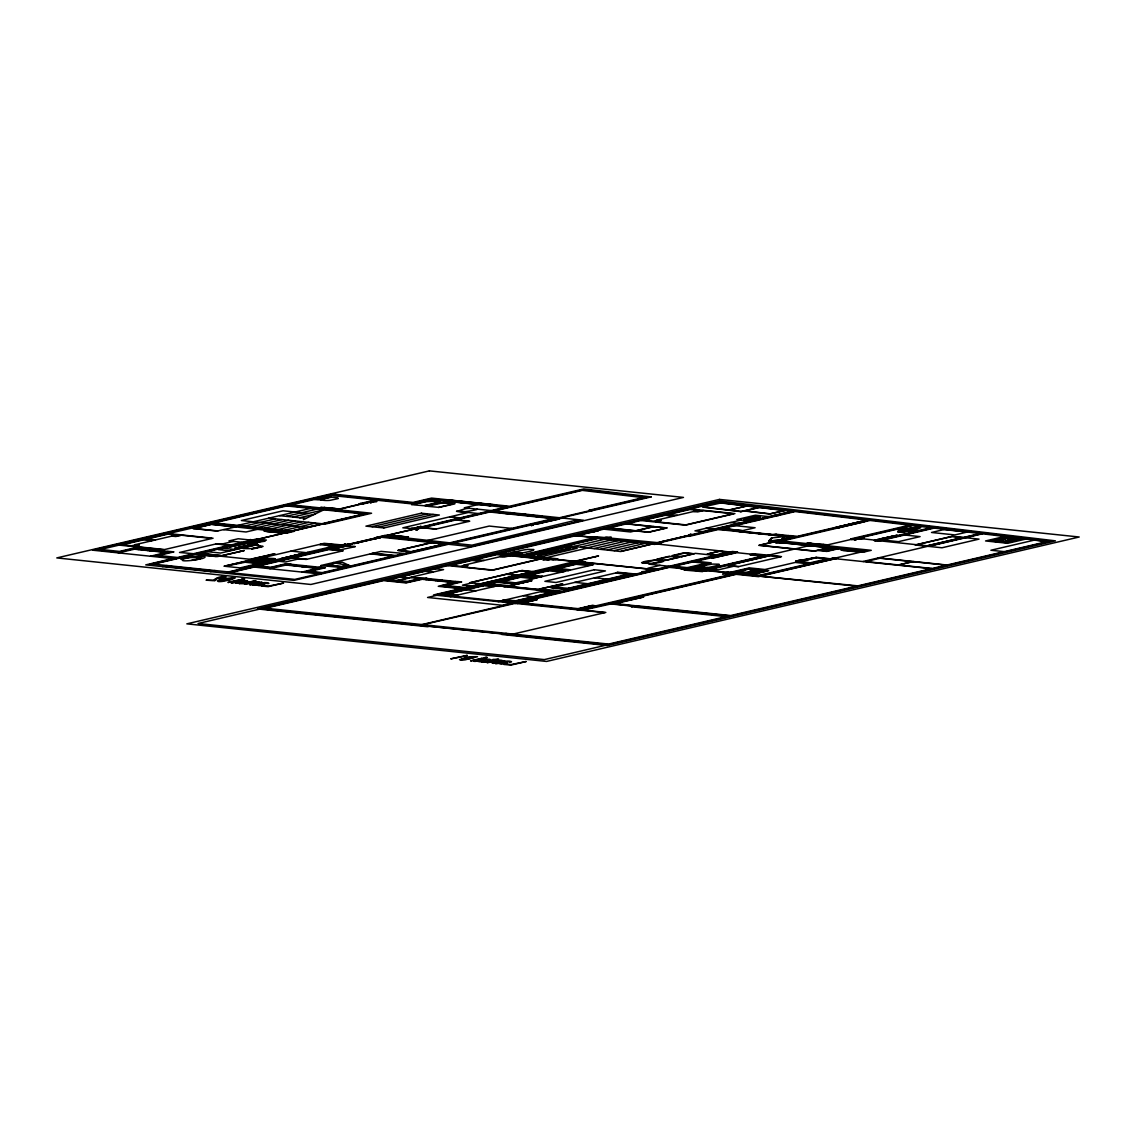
<?xml version="1.0" encoding="UTF-8"?>
<svg xmlns="http://www.w3.org/2000/svg" width="1136" height="1136" viewBox="0 0 1136 1136"><rect width="100%" height="100%" fill="white"/><g stroke="black" fill="none" stroke-linecap="round" stroke-linejoin="round"><path stroke-width="1.5" d="M235.649 582.569L236.061 582.314A6.049 0.951 -6.9 0 1 237.779 581.845M478.27 661.024L478.682 660.754A6.049 0.951 -6.9 0 1 480.4 660.3L481.053 660.13A19.184 3.039 -6.9 0 0 482.615 660.527L483.34 660.726M1001.356 539.316L1002.463 538.904M427.519 505.534L426.156 506.045M267.159 583.464C271.745 584.003 266.662 581.703 262.203 582.995A10.21 1.619 -6.9 0 0 260.868 583.279L255.785 584.458A23.671 3.749 -6.9 0 1 254.677 584.713L254.535 584.742A5.14 0.809 -6.9 0 1 252.632 585.054L254.052 585.21A5.069 0.795 -6.9 0 0 255.699 584.912L259.193 585.665L264.56 584.571M509.794 661.919C514.395 662.345 509.283 660.201 504.824 661.45A10.21 1.619 -6.9 0 0 503.504 661.734L500.365 662.458M163.896 549.483L133.807 546.345L135.354 544.627L171.82 536.107L181.391 535.226L211.481 538.365M241.996 568.142L264.716 562.732L247.847 560.957L224.019 566.253L248.486 560.46L267.429 562.448L242.664 568.185L225.042 566.282M257.545 558.983L324.172 543.335L342.334 544.982M320.835 565.529L381.1 551.372L403.365 553.445M342.319 545.081L275.707 560.715L257.616 559.097M403.379 553.544L402.613 553.843M462.522 566.85L464.084 565.132L500.536 556.612L510.121 555.731L540.196 558.869L492.612 569.988L462.522 566.85L468.089 565.543L464.084 565.132M494.018 581.944L511.967 583.762L537.896 577.67L520.274 575.81M549.639 568.951L567.588 570.755L593.517 564.677L575.895 562.817M655.657 521.722L657.204 520.004L693.67 511.484L703.241 510.604L733.331 513.756L685.746 524.875L655.657 521.722L661.223 520.43L657.204 520.004M771.656 537.797L768.603 541.162L781.767 539.955L784.82 536.575L771.529 537.924M769.484 540.963L772.281 537.853M783.939 536.788L781.142 539.884L768.731 541.034M1002.193 538.918L1000.844 539.075M338.088 498.605L329.88 500.365A11.147 1.761 -6.9 0 1 324.115 500.365A25.361 4.004 -6.9 0 1 319.685 499.542M684.142 570.059L702.602 571.649M428.201 506.372L438.51 507.352L452.341 504.029A13.802 2.187 -6.9 0 0 442.06 502.95L428.812 506.045M355.142 546.657L340.686 549.753A24.751 3.919 -6.9 0 1 336.185 548.432A69.836 11.048 -6.9 0 1 345.273 546.302A24.751 3.919 -6.9 0 1 354.801 546.459L355.156 546.544M910.802 528.964L914.338 528.538L910.845 529.078M1001.682 539.87L1003.344 539.401M1007.888 540.31L1006.638 540.807L1007.987 541.091M1007.859 540.665L1009.45 540.225M242.919 582.328L239.128 583.648L243.203 583.648A13.249 2.102 -6.9 0 0 245.291 583.18L255.998 580.695L243.857 583.066A5.907 0.937 -6.9 0 1 242.834 583.293L241.045 583.279M485.555 660.769L480.201 661.848L476.708 661.109A5.069 0.795 -6.9 0 1 475.061 661.408L473.627 661.251A5.14 0.809 -6.9 0 0 475.544 660.925L475.672 660.896A23.671 3.749 -6.9 0 0 476.793 660.655L477.546 660.485M507.153 663.041L501.629 664.12L498.335 663.367A5.069 0.795 -6.9 0 1 496.688 663.665L495.253 663.509A5.14 0.809 -6.9 0 0 497.17 663.197L497.298 663.168A23.671 3.749 -6.9 0 0 498.406 662.913L499.741 662.615M328.105 564.99L335.759 563.115M1000.305 539.983L1001.696 540.054M253.413 545.408L254.464 544.684M251.723 548.716L251.752 548.702A29.621 4.686 -6.9 0 0 261.99 546.302L263.083 546.402A29.621 4.686 -6.9 0 1 252.817 548.816L251.766 548.83M345.699 546.16L345.713 546.146A29.621 4.686 -6.9 0 0 335.447 548.56L334.382 548.447A29.621 4.686 -6.9 0 1 344.62 546.047L345.699 546.047M456.587 511.285L458.021 510.987A29.621 4.686 -6.9 0 0 465.405 511.768M465.348 511.839L464.013 512.109A29.621 4.686 -6.9 0 1 456.544 511.342M736.355 571.678L748.809 568.838L767.169 570.741M737.946 571.536L748.624 569.122L766.232 570.939L755.412 573.467L737.96 571.635M757.343 570.158L746.437 572.53M758.237 570.244L747.318 572.629M1003.102 539.799L1004.366 539.273L1003.017 539.018M1010.486 540.864L1012.73 540.14L1011.182 539.884M248.344 540.48L250.63 540.196M250.616 540.338L248.386 540.608M343.328 544.655L345.614 544.385M345.6 544.513L343.342 544.783M348.085 545.152L350.357 544.882L348.156 545.294M418.73 527.047L421.016 526.763L418.815 527.175M417.934 527.615L415.691 527.899M415.748 529.348L489.744 512.009L553.246 518.655L449.728 542.838L384.422 535.482L375.178 537.754L378.16 537.967M533.537 524.818L531.307 524.946L533.551 524.69M543.107 560.162L549.299 559.523M549.284 559.665L547.041 559.92M604.906 537.498L611.111 536.973M607.164 537.356L604.991 537.64M688.757 534.886L691.029 534.616M691.015 534.744L688.771 535.013M647.875 571.195L645.631 571.465L647.889 571.067M788.498 538.208L786.211 538.492L788.512 538.336M779.836 542.852L782.108 542.582L775.916 543.221M728.758 573.708L726.571 573.992M832.645 548.376L834.917 548.106M834.903 548.234L828.726 548.745M855.38 539.259L857.666 538.989L854.499 540.14L855.806 540.083M229.415 547.027L245.419 543.59L229.131 546.998L230.466 547.14M538.393 555.305L537.385 555.859L570.4 548.447L537.825 555.248L540.495 555.518M240.69 582.498L235.734 582.768M262.302 584.756L257.276 584.969M483.311 660.939L478.355 661.223M504.938 663.211L499.925 663.438M1008.115 540.835L1009.251 540.835M428.173 506.23L426.142 506.187M678.519 557.464L667.031 560.062M682.267 556.498L693.94 553.857M707.401 553.97L719.287 551.216L729.355 552.21M323.504 498.164L322.553 498.363M699.875 568.185L700.145 568.213M1001.228 539.33L999.581 539.927M1004.068 539.501L1005.658 539.217M1012.432 540.381L1014.022 540.097M303.34 519.692L323.817 509.823L292.918 517.036M376.712 501.686L370.506 502.382L372.736 501.97M331.542 547.651L309.915 552.763L306.876 552.494L336.313 545.55A9.912 1.562 -6.9 0 1 337.264 545.379L343.384 544.627M411.686 528.169L417.92 527.487M641.655 571.749L645.66 571.309M782.264 538.904L786.268 538.464M727.281 574.007L725.606 574.731L726.926 574.674M833.426 548.518L831.765 549.256L833.071 549.199M334.907 544.968L334.453 544.783A5.112 0.809 -6.9 0 0 333.828 544.698L331.343 544.499A41.691 6.589 -6.9 0 1 330.775 544.414L329.483 544.243A8.903 1.406 -6.9 0 0 328.787 544.187L327.168 544.116A13.135 2.073 -6.9 0 1 325.961 544.03L323.007 543.888A5.936 0.937 -6.9 0 1 322.61 543.974L321.928 544.215L324.555 544.385M693.897 553.743L684.341 552.735L671.987 555.632L681.927 556.512M699.591 568.099L700.77 567.901M514.338 553.388L515.63 553.246L514.58 553.331M515.304 553.388L514.509 553.559M1009.847 540.182L1010.813 540.168M320.48 499.655L330.874 497.27M750.371 570.386L751.663 570.229L750.385 570.499M319.812 544.655L323.959 544.996A13.533 2.144 -6.9 0 1 326.288 545.266A20.391 3.223 -6.9 0 1 326.728 545.379L328.318 545.734A6.717 1.065 -6.9 0 0 330.178 545.834L331.229 545.777M214.548 580.666L206.085 580.198L213.369 580.34A9.287 1.477 -6.9 0 0 213.923 579.885C222.173 573.467 234.712 577.968 216.99 578.409A37.36 5.907 -6.9 0 0 216.337 579.332M796.024 560.999L799.432 560.389M1002.293 539.288L1001.867 539.273M706.919 568.114L701.679 569.15M521.495 553.473L516.397 554.482L507.948 553.601M305.47 552.82L281.657 558.472L294.039 555.66M305.669 552.763L308.566 553.076L288.871 557.62M796.35 560.943L799.105 560.446M331.343 545.805A4.615 0.724 -6.9 0 0 332.905 545.408L333.856 545.266A8.279 1.306 -6.9 0 0 334.609 545.11L334.879 545.081M615.84 572.942L628.265 574.688M230.551 579.332L232.837 578.423L224.601 579.246A36.551 5.779 -6.9 0 0 222.784 579.672L219.035 580.908L227.214 580.141A36.182 5.723 -6.9 0 0 228.592 579.814C250.332 575.299 210.245 579.53 218.666 581.575A5.254 0.824 -6.9 0 0 222.542 581.376L231.645 579.559M424.594 505.605L441.748 502.581A15.095 2.386 -6.9 0 1 454.67 503.93L438.51 507.48M1008.541 541.205L1010.941 540.509M243.019 547.95L242.635 548.404A24.751 3.919 -6.9 0 0 252.178 548.56A69.85 11.048 -6.9 0 0 261.252 546.43A24.751 3.919 -6.9 0 0 256.75 545.11L254.194 545.337M693.372 568.099L697.618 567.063M508.076 553.402L512.35 552.38M293.94 555.561L305.769 552.806L275.182 559.977L279.087 559.878A8.094 1.278 -6.9 0 0 280.237 559.636L281.146 559.409A37.119 5.865 -6.9 0 1 282.58 559.054L289.126 557.506M909.822 528.538C886.506 533.096 910.348 531.676 915.162 529.092A4.558 0.724 -6.9 0 0 916.042 527.984A4.558 0.724 -6.9 0 0 909.922 528.524L901.189 530.711M320.167 544.556L321.985 544.116M336 546.601L327.736 548.574M182.782 559.437C178.38 562.774 202.932 559.253 200.348 558.33A8.051 1.278 -6.9 0 0 200.305 556.839A8.051 1.278 -6.9 0 0 191.501 557.407L180.88 559.239L189.598 557.208A11.161 1.761 -6.9 0 1 202.932 556.228A11.161 1.761 -6.9 0 1 202.251 558.529L191.629 560.36M457.78 595.051L448.152 593.645M456.7 595.505L441.492 594.213L483.198 584.472L497.27 585.935M497.156 586.062L496.176 586.233M542.625 590.976L543.69 590.791M261.876 583.506L261.536 583.592A24.41 3.862 -6.9 0 0 263.382 583.989L263.779 584.074A11.317 1.789 -6.9 0 1 264.305 584.202L264.489 584.287M504.512 661.961L504.157 662.047A24.41 3.862 -6.9 0 0 506.003 662.444L506.4 662.529A11.317 1.789 -6.9 0 1 506.926 662.657L507.11 662.742M310.952 552.423L292.264 556.782M338.315 546.061L341.24 545.252L339.394 545.124M332.82 494.046L92.57 550.179L176.137 558.912M211.58 524.221L193.049 528.552L217.558 531.108M193.489 528.595L211.41 524.406L235.038 526.877M135.014 545.01L131.62 545.805L122.262 544.826L143.264 539.912L151.741 540.793M173.95 535.908L177.344 535.113L167.986 534.133L146.97 539.046L155.447 539.927M133.807 546.345L139.373 545.039L135.354 544.627M181.391 535.226L175.839 536.519L171.82 536.107M118.187 552.849L138.833 548.219L134.943 547.808L119.479 551.414L100.55 549.441L209.464 523.994L288.146 532.741L294.323 531.293L214.108 522.915L286.726 505.946L363.605 513.983L321.886 523.724M237.836 525.386L310.455 508.431M135.78 549.313L139.714 548.461M138.01 549.54L138.933 549.327M217.118 531.066L236.103 526.777M244.524 526.096L275.423 518.868M286.244 516.34L317.143 509.127M323.32 507.678L324.555 507.394M147.595 550.548L148.518 550.321M251.212 526.792L282.111 519.564M149.81 550.775L153.303 549.881M150.705 550.875L154.638 550.023M152.934 551.102L153.857 550.889M334.012 508.8L335.248 508.516M257.886 527.487L288.8 520.274M299.606 517.746L315.055 514.125M335.148 509.439L337.932 508.786L320.65 507.394L339.678 509.283L337.818 509.723M363.151 503.802L358.933 503.887L374.979 500.025L331.527 495.481L291.356 504.867L371.571 513.245L325.223 524.079L268.735 518.172M258.383 529.106L246.015 531.989L223.735 529.66M162.519 552.11L163.442 551.883M264.574 528.183L295.474 520.97M164.748 552.337L168.227 551.443M150.506 556.228L170.031 551.485L173.936 551.883L158.486 555.49L177.429 557.478L256.381 539.032L266.406 540.083L250.957 543.69M271.263 528.879L302.162 521.665M266.761 531.449L267.997 531.151M277.951 529.589L308.85 522.361M221.037 544.272L233.405 541.389M284.639 530.285L315.538 523.057M279.683 532.798L280.919 532.5M172.786 558.557L145.749 564.876L293.94 580.368L448.436 544.272L470.716 546.601L583.506 520.245L494.373 510.93L582.314 490.383L643.246 497.625L588.789 510.348L592.126 510.703M256.708 539.06L259.15 538.791M285.136 532.429L282.353 533.068L264.077 531.165L287.806 532.699M291.313 530.981L322.212 523.767M151.557 563.91L173.95 558.685M152.664 564.024L175.072 558.798M153.729 564.138L195.449 554.396L215.826 556.526L220.469 555.447L200.078 553.317L261.237 538.918L259.448 538.72M248.5 542.724L259.803 540.097M413.731 504.853L424.182 505.733L437.829 502.51A19.582 3.096 -6.9 0 0 427.548 501.445L411.644 504.668L427.25 501.061A15.095 2.386 -6.9 0 1 440.157 502.41L427.519 505.435M202.123 555.092L206.766 554.013M203.926 555.121L207.632 554.254M251.88 544.385L238.276 547.566L241.528 548.006M241.272 547.169L239.057 547.623L241.712 547.921L255.657 544.783M240.988 547.225L243.388 546.629M246.1 545.99L243.899 546.515L253.186 544.556M246.54 545.891L248.741 545.379M249.182 545.28L251.951 544.527L251.184 544.712M239.497 547.68L241.925 547.183M240.136 547.737L254.038 544.641M239.114 548.305L240.236 548.049M240.974 547.822L243.615 547.367M254.876 544.726L244.41 547.296M162.462 566.623L167.091 565.543M257.773 544.499L220.554 553.047L207.192 551.656M445.553 501.132L450.183 500.039M447.357 501.161L450.836 500.266M452.142 500.72L453.065 500.493M461.06 501.643L461.983 501.43M460.279 502.51L464.212 501.658M461.614 502.652L465.107 501.757M466.399 502.211L467.322 501.984M421.541 513.145L365.92 526.153L383.84 527.913M372.026 526.678L427.25 513.855M475.317 503.134L476.24 502.921M474.536 504.001L478.469 503.149M475.87 504.143L479.364 503.248M378.047 527.303L433.27 514.48M480.67 503.702L481.593 503.475M478.199 504.54L464.297 507.792L491.036 510.575M383.755 528.013L439.376 515.02L421.456 513.245M489.573 504.625L490.511 504.412M246.924 561.866L225.794 566.111M488.807 505.492L492.726 504.64M489.673 505.733L494.316 504.654M210.373 571.635L215.002 570.542M262.53 561.255L266.236 560.389M263.41 561.496L268.039 560.417M259.704 563.2L241.272 567.645L242.664 567.872M293.67 556.47L285.406 558.415L286.641 558.131M228.379 571.948L270.098 562.192L249.707 560.062L254.336 558.983L274.727 561.113L348.269 543.931L351.62 544.286L258.752 565.969L271.007 567.262L286.457 563.641L290.362 564.052L269.715 568.682M348.61 543.974L352.827 543.888L351.28 544.243M384.763 535.525L408.491 537.058L390.216 535.155L387.433 535.794M229.543 572.061L251.951 566.836M230.665 572.175L253.058 566.949M379.708 537.612L354.063 543.59L381.582 537.285L445.099 543.917L322.269 572.615L310.014 571.337L325.464 567.716L321.559 567.318L302.034 572.061M415.861 529.163L411.331 529.319L504.938 507.338L430.288 499.528L411.743 503.859L378.316 500.365L363.492 503.83L360.155 503.489M227.086 573.382L254.123 567.063M391.65 535.723L392.886 535.425M299.435 558.727L285.534 561.979L278.845 561.283M404.572 537.072L405.808 536.774M505.889 513.699L510.533 512.62M287.309 565.146L291.242 564.308M507.693 513.728L511.186 512.847M289.538 565.373L290.461 565.16M512.478 513.287L513.415 513.074M299.109 566.381L300.046 566.168M522.063 514.296L522.986 514.083M301.338 566.608L304.831 565.728M521.296 515.148L525.215 514.31M302.233 566.708L317.2 567.957M526.11 514.409L525.187 514.622L539.217 516.085M237.736 581.845L238.432 581.675A19.184 3.039 -6.9 0 0 239.994 582.072L240.718 582.271M303.383 566.509L306.166 565.856M522.631 515.29L525.414 514.636M304.462 566.935L305.385 566.722M527.416 514.849L528.339 514.636M427.448 540.509L489.247 526.067L511.527 528.396M314.047 567.943L314.97 567.716M335.219 563.016L326.515 565.231L341.396 566.807L348.17 565.43M537.001 515.858L537.924 515.63M316.277 568.17L319.756 567.29M536.22 516.71L540.154 515.872M537.087 516.965L541.73 515.872M431.723 542.525L397.728 550.463L411.104 551.855M398.793 550.364L431.552 542.71M347.63 565.33L341.567 566.509L328.091 565.075M318.747 573.808L294.792 579.403L230.168 572.658M651.098 496.915L453.079 543.178L472.008 545.166L577.699 519.791M562.093 518.158L535.922 524.207L559.054 519.095L557.052 518.896M574.859 520.913L579.502 519.819M389.421 579.63L435.77 568.795M397.217 580.439L443.565 569.619L434.648 568.682M398.324 580.567L412.24 577.315L421.144 578.238M463.729 565.501L460.336 566.296L450.978 565.316L471.994 560.417L480.457 561.298M502.666 556.413L506.074 555.618L496.716 554.638L475.7 559.551L484.163 560.431M656.864 520.387L653.47 521.183L644.112 520.203L665.114 515.29L673.591 516.184M695.8 511.285L699.194 510.504L689.836 509.524L668.82 514.423L677.297 515.318M510.121 555.731L504.554 557.023L500.536 556.612M703.241 510.604L697.689 511.91L693.67 511.484M423.529 579.388L427.463 578.536M425.759 579.616L426.696 579.403M653.754 526.536L630.579 531.96L603.841 529.163M636.274 530.768L653.583 526.735M530.043 555.93L567.134 547.268L577.159 548.319L540.083 556.981M573.992 546.416L604.892 539.202M435.344 580.61L436.267 580.397M580.681 547.112L611.58 539.898M438.283 580.61L441.052 579.956M437.573 580.851L438.496 580.638M438.468 580.936L442.401 580.098M666.676 527.885L648.755 532.074L609.535 527.984M440.697 581.178L441.62 580.965M587.369 547.808L618.268 540.594M541.787 558.727L492.357 570.272L447.783 565.614M546.473 557.648L587.028 548.163M450.282 582.172L451.205 581.959M594.043 548.518L624.956 541.29M452.497 582.413L455.99 581.518M555.305 559.565L552.948 559.736M555.532 559.579L558.003 559.011L556.654 558.869M600.731 549.213L631.63 541.986M607.419 549.909L638.318 542.696M469.935 582.825L507.011 574.163M522.347 570.542L507.366 574.035L517.846 575.128L532.827 571.635M471.71 583.009L462.451 585.168L471.355 586.105M741.325 520.018L694.976 530.853L703.894 531.776M614.107 550.605L645.007 543.391M747.318 519.72L760.296 516.681L756.832 516.383L743.895 519.365L747.403 519.649M752.089 519.266L759.686 517.59M573.353 561.454L577.159 561.014M702.772 531.662L749.121 520.842M516.908 575.356L480.755 583.79L469.495 582.768L522.02 570.499L533.167 571.664M620.796 551.301L653.839 543.647L731.712 552.195L656.651 569.789L521.921 555.788L598.615 537.882L653.839 543.647L620.781 551.528L565.586 545.592M435.528 594.923L483.212 583.918L561.269 592.012M436.849 595.292L427.576 597.465L502.226 605.261L511.498 603.102M582.086 561.369L487.841 583.379L494.515 584.089L489.886 585.168M445.667 594.227L484.873 585.068M498.803 581.959L522.191 576.492M526.607 575.455L550.009 569.988M554.425 568.966L577.812 563.499M449.189 593.759L483.425 585.75M502.836 581.419L520.544 577.273M530.64 574.915L548.347 570.783M558.458 568.426L576.165 564.28M729.369 529.22L724.725 530.299L718.051 529.603L689.311 536.32L685.959 535.965L792.019 511.186L718.25 502.424L501.856 552.976L522.248 555.121L597.38 536.845L660.882 542.951L654.705 544.4L598.218 538.492L525.599 555.461L557.123 558.756L552.494 559.835L497.227 554.07L388.299 579.516L407.242 581.49L422.691 577.883L426.596 578.295L421.953 579.374L405.95 582.924L383.67 580.595L265.469 608.214L608.64 644.069L726.06 616.635L631.801 606.794L636.43 605.701L730.689 615.556L1047.534 541.531L934.218 528.084L878.341 541.134L874.99 540.779L931.009 527.7L912.833 525.542L860.69 537.711L863.587 538.024L858.958 539.103L851.787 538.663L909.624 525.159L870.062 520.458L782.136 541.006L871.269 550.321L865.092 551.755L774.156 541.73M491.689 585.196L495.395 584.33M726.529 530.327L730.235 529.461M450.225 596.698L454.854 595.605M456.473 595.349L495.665 586.19M512.563 583.393L514.75 582.754L501.643 581.291M535.965 577.926L532.159 578.494L519.351 577.159M540.381 576.903L542.568 576.25L529.447 574.802M563.768 571.436L559.963 571.99L547.169 570.655M568.185 570.4L570.371 569.761L557.265 568.298M591.586 564.933L587.781 565.501L574.972 564.166M564.28 571.479L547.864 569.775L524.477 575.242L540.764 576.932L565.7 571.181L548.092 569.306M504.057 586.488L507.764 585.622M738.897 531.62L742.603 530.753M740.019 531.747L772.892 534.758M512.79 584.898L528.197 581.49L527.416 581.405M741.467 531.478L743.938 530.895L728.9 529.333M742.688 532.017L743.924 531.733M753.381 533.139L754.616 532.855L743.64 531.804M755.61 533.366L756.846 533.082M756.051 533.423L757.286 533.125M758.28 533.65L759.515 533.366M642.678 562.86L655.046 559.963M657.673 559.352L670.027 556.47M673.108 555.745L685.462 552.863M768.987 534.772L770.222 534.474M771.656 535.042L775.135 534.161L790.187 535.738M537.924 590.024L541.631 589.158M772.764 535.17L776.484 534.303M652.036 563.57C680.45 560.133 647.832 558.685 641.57 562.732L651.837 563.697M568.667 589.74L551.059 587.866L617.345 572.587M503.66 600.291L542.88 591.132M498.122 601.697L502.765 600.617M708.069 553.899L718.889 551.372M660.172 565.345L647.818 568.241L656.736 569.164M550.293 591.316L553.999 590.45M785.132 536.462L788.838 535.596M551.159 591.572L555.802 590.493L562.49 591.189L732.436 551.485L736.895 551.954L673.975 566.268L705.172 569.534L762.341 556.171L750.527 554.936L755.17 553.857L781.469 556.612L738.201 566.708L727.054 565.543M568.398 588.263L627.072 574.56M515.9 600.731L550.151 592.722M514.452 601.413L553.672 592.254M566.75 589.059L631.105 574.021M653.385 568.824L648.755 569.903L652.092 570.258M715.879 554.979L728.233 552.082M836.295 527.331L861.017 521.552M513.799 603.117L419.553 625.141L261.649 608.64L383.769 580.113L406.447 582.484L421.811 578.906L455.848 582.456L440.498 586.048L463.332 588.434M838.964 527.615L863.687 521.836M515.403 603.5L669.345 567.347L705.215 571.096L708.935 570.229L707.586 570.102M517.192 603.543L534.587 599.396L537.257 599.68L523.355 602.932M521.58 602.747L535.482 599.496M525.4 601.881L532.457 600.433M522.461 602.833L536.377 599.581M432.191 625.638L427.562 626.717L257.489 608.939L719.77 500.976L1055.387 540.835L607.348 645.504L501.743 634.47L506.386 633.391M687.351 567.659L705.896 563.328L692.52 561.937M689.58 567.901L711.207 562.845L695.615 561.212M685.079 569.576L686.314 569.278M687.749 569.846L688.984 569.562M809.641 543.349L810.877 543.065M699.023 571.025L700.259 570.741M700.23 571.152L701.466 570.868M703.88 570.968L770.322 555.447M822.563 544.698L823.799 544.414M733.742 566.239L718.293 569.86L711.605 569.15M823.685 545.351L826.468 544.698L806.958 543.079L828.215 545.195L826.369 545.621M852.114 538.705L850.58 539.06L854.797 538.989M830.302 547.609L814.413 551.173L758.706 545.351L792.701 537.399L786.013 536.703L790.642 535.624L797.33 536.32L866.853 520.075L795.228 511.569L722.681 528.524L742.731 530.611L755.099 527.729L731.698 525.286M910.461 529.291L914.906 528.254M724.385 573.098L729.014 572.019L759.771 575.228L833.313 558.06L836.664 558.401L758.479 576.662L736.199 574.333L612.588 603.216L635.975 605.815M730.803 572.203L749.348 567.872L764.94 569.505L795.228 562.434L808.591 563.825M578.181 608.655L592.083 605.403L594.753 605.687L576.918 609.776M579.062 608.754L592.978 605.502M582.882 607.888L589.953 606.439M579.956 608.839L593.858 605.587M839.22 548.532L826.866 551.429L817.948 550.491M893.308 536.064L880.982 538.748L881.763 538.819M577.798 610.032L732.848 573.992L723.05 572.97L728.091 572.232M581.689 610.43L613.71 603.33M615.243 603.656L643.672 597.011L609.535 604.309M843.693 550.463L844.928 550.179M799.716 561.638L817.011 557.606M856.629 551.812L857.865 551.528M810.38 562.76L827.69 558.713M810.479 563.499L835.187 557.733L837.871 558.003M862.082 551.443L859.299 552.096L841.023 550.193L864.752 551.727M836.082 557.819L838.183 557.932L759.189 576.08L859.313 586.006L932.372 568.895M634.854 605.701L630.92 606.539L632.269 606.681M926.252 546.132L980.183 533.537M928.595 546.388L982.427 533.806M863.09 561.496L983.762 533.139L1050.729 541.205L932.841 568.809L833.824 558.543M464.198 656.182A14.612 2.315 -6.9 0 0 464.155 656.281L450.751 658.866L467.123 655.33M466.47 656.58L464.638 657.006A14.612 2.315 -6.9 0 1 464.127 656.452M478.753 660.201L481.863 659.476A10.21 1.619 -6.9 0 1 483.198 659.192L490.255 659.519L483.027 659.675M990.99 540.736L991.913 540.509M898.122 565.146L913.571 561.525M240.406 581.22L247.634 581.036L240.576 580.737A10.21 1.619 -6.9 0 0 239.256 581.021L234.172 582.2A23.671 3.749 -6.9 0 1 233.05 582.456L232.923 582.47A5.14 0.809 -6.9 0 1 231.006 582.796L232.426 582.953A5.069 0.795 -6.9 0 0 234.073 582.654L240.662 583.038M262.033 583.478L267.173 583.35M515.503 603.287L420.448 625.254L510.959 634.57L605.829 612.432L581.689 609.975L735.929 573.694L670.311 566.779L515.787 602.79L582.385 609.705M504.654 661.933L509.794 661.805M326.444 496.673L327.395 496.56M721.459 502.808L702.531 507.096L740.999 511.669L759.927 507.38M728.176 510.149L747.105 505.861M729.241 510.05L746.906 506.045M740.573 511.612L758.862 507.465L721.246 503.007M785.572 510.419L769.81 513.997L744.165 510.959M343.782 567.588L320.877 565.643M494.274 586.517L482.388 585.651M667.357 560.105L666.023 560.218M748.794 572.487L756.335 573.254M755.951 573.524L736.44 571.806M1008.072 540.267L1005.871 540.977L1008.172 541.091M259.874 558.656L260.556 558.472A5.936 0.937 -6.9 0 0 260.982 558.372L263.524 557.79M504.98 599.978L516.937 600.83M322.184 498.164L323.519 498.065M999.907 539.344L998.288 539.927L999.808 540.225M1002.733 539.884L1005.133 539.174L1002.832 539.018M1003.329 539.898L1002.534 539.927M323.277 498.037L322.752 498.065M554.496 587.269L569.59 588.391M273.449 559.31L273.038 559.466A8.279 1.306 -6.9 0 1 272.313 559.665L270.325 559.764A5.112 0.809 -6.9 0 1 269.53 559.707L267.457 559.423A41.691 6.589 -6.9 0 0 266.761 559.381L265.213 559.253A8.903 1.406 -6.9 0 1 264.617 559.182L263.595 558.969A13.135 2.073 -6.9 0 0 262.601 558.827L260.087 558.671M1007.916 540.154L1010.018 539.841M810.053 559.224L797.373 560.914M811.289 558.94L797.983 560.971M1008.157 540.111L1009.279 540.282M797.713 561.028L815.889 557.606L829.607 558.926M1000.518 539.245L997.507 540.054L1000.007 540.211M263.95 557.705L267.571 558.174A13.533 2.144 -6.9 0 0 270.056 558.401A20.391 3.223 -6.9 0 0 270.893 558.429L273.606 558.514A6.717 1.065 -6.9 0 1 274.94 558.742L274.955 558.77M1002.335 540.083L1001.554 539.884M1002.066 540.125L1000.717 540.296M1010.06 540.935L1013.482 540.054L1010.997 539.898M1010.415 541.006L1009.606 541.105M261.578 558.23L264.148 558.486M370.663 503.092L371.756 502.353M250.431 539.472L249.366 540.225M420.817 526.039L419.752 526.792M417.736 526.763L416.671 527.516M415.961 530.185L417.395 530.001L415.762 529.461M345.415 543.661L344.364 544.4M348.283 546.004L349.377 545.252M531.478 525.812L532.571 525.059M690.844 533.892L689.779 534.63M788.299 537.484L787.234 538.237M647.705 570.343L646.64 571.081M416.969 529.447L418.034 529.064L402.826 527.8L449.174 516.965L459.2 518.016M1001.114 539.032L1001.924 538.947M681.501 556.626L682.253 556.583M1001.27 540.111L1000.447 540.31M1009.62 540.992L1008.796 541.19M1009.947 539.969L1010.813 539.77M996.982 540.012L998.516 539.87M996.968 541.304L997.82 541.19M1005.332 540.892L1006.865 540.75M1001.143 541.73L1001.995 541.616M666.477 560.218L656.565 559.239L668.919 556.342L678.49 557.35M1008.768 541.063L1008.03 541.233M707.898 567.546L700.429 566.85M522.574 552.863L515.148 552.167M503.22 600.248L502.183 600.419L516.127 602.009L557.847 592.268L543.789 590.805M1008.555 541.077L1007.788 541.247M536.618 577.968L520.061 576.264L496.659 581.731L513.06 583.478M552.323 587.582L568.88 589.286L633.235 574.248L616.848 572.501L617.771 572.246L635.89 574.049M856.004 539.415L851.46 539.628M749.107 519.294L760.254 517.86L758.578 517.093M592.097 564.975L575.682 563.271L552.281 568.738L568.682 570.485M272.1 559.224L273.18 559.295M271.419 559.196L267.713 558.969A25.659 4.061 -6.9 0 1 264.063 558.514M461.287 660.03L459.526 659.633L469.779 656.764L477.532 656.651L465.164 659.831A5.254 0.824 -6.9 0 1 461.273 660.03M327.509 496.56L330.69 496.773M469.097 508.289L466.527 508.53A24.751 3.919 -6.9 0 0 458.617 510.987A69.85 11.048 -6.9 0 0 465.149 511.683A24.751 3.919 -6.9 0 0 476.708 509.595L477.148 509.127M796.293 536.93L718.563 528.964L795.47 511.015L869.509 519.734M483.695 583.819L561.88 591.87M608.612 603.685L730.036 616.294L608.328 644.68L511.129 634.584M860.676 521.523L864.013 521.864M859.469 521.921L837.843 526.976M1047.534 541.531L1034.172 540.14L990.904 550.25L1004.281 551.642M859.824 522.063L861.826 522.276M911.044 528.638L914.097 528.964M1001.938 538.066L1018.651 539.813M906.926 528.623L908.502 528.794M914.168 529.39L915.73 529.546M774.965 515.176L778.302 515.531M906.159 528.808L907.877 528.936M913.344 529.561L915.119 529.688M905.392 528.993L907.153 529.12M912.535 529.731L914.352 529.873M904.611 529.163L906.429 529.305M911.711 529.916L913.571 530.058M773.446 515.645L775.448 515.858M903.844 529.348L905.69 529.49M910.902 530.086L912.804 530.228M903.063 529.532L904.966 529.674M910.092 530.271L912.023 530.413M902.296 529.717L904.242 529.859M909.269 530.441L911.257 530.597M901.672 529.859L903.503 530.043L900.905 530.029M908.658 530.583L910.49 530.782L907.834 530.753M768.774 516.624L755.412 515.219L736.866 519.55L750.243 520.955M992.353 540.296L1009.066 542.042M690.361 508.942L734.921 513.6L685.477 525.159L640.917 520.501M963.328 537.47L952.181 536.306L915.105 544.968L941.957 547.779L979.033 539.117L965.671 537.726M992.452 540.466L1008.044 542.099M990.904 540.821L1006.496 542.454M838.808 526.962L840.825 527.175M835.954 527.303L839.305 527.644M904.497 534.985L920.089 536.618L898.462 541.659L882.857 540.04M754.588 520.047L756.959 520.402M752.742 520.487L754.744 520.686M892.612 535.993L893.507 536.078M730.505 522.546L739.422 523.483M863.119 538.123L864.24 538.251L859.412 538.989M879.165 539.813L877.162 539.6L897.213 535.212L874.124 540.537L875.458 540.679M733.884 524.889L735.887 525.088M449.728 500.152L493.848 504.767M449.913 500.479L463.275 501.885M464.17 501.97L477.546 503.376M478.441 503.461L491.803 504.867M759.246 533.423L770.066 534.516M446.022 501.019L490.141 505.634M725.194 530.2L786.467 536.604M705.797 528.325L714.7 529.248M627.015 523.739L667.116 527.942L648.585 532.273L608.47 528.084M626.831 523.937L666.051 528.041M332.55 494.018L413.035 502.424L431.581 498.093L509.567 506.244L583.833 488.934L651.184 496.929M510.249 513.06L524.292 514.523M554.467 519.876L555.348 519.961M478.37 513.543L468.33 512.492L449.799 516.823L459.824 517.874M680.847 537.214L681.728 537.3M877.915 557.804L946.998 565.018M913.401 561.724L945.933 565.117M539.628 523.341L540.523 523.426M597.408 530.739L598.303 530.824L574.944 535.908M593.702 531.605L594.597 531.691M899.187 565.046L931.719 568.44M830.231 558.77L816.628 557.35L798.097 561.681L811.686 563.101M456.374 519.805L469.736 521.211L435.741 529.149L422.379 527.743M662.927 541.403L663.807 541.489M456.189 520.004L469.125 521.353M324.271 507.451L335.092 508.545M578.65 535.042L579.985 535.184L577.287 535.738M596.925 536.959L592.097 537.697L593.219 537.825M736.426 552.053L737.775 552.195L711.59 558.23L734.736 553.133L732.72 552.92M754.702 553.97L749.888 554.709L750.995 554.837M780.844 556.754L770.151 555.632L728.119 565.444L738.826 566.566M719.415 551.315L727.764 552.195M730.136 553.899L731.016 553.999M798.707 561.539L814.327 563.286M810.138 563.47L813.475 563.811M716.986 555.092L707.416 554.084M715.439 555.447L695.388 553.36L649.039 564.18L669.09 566.282M308.367 513.429L283.077 510.788L241.372 520.529L306.763 527.374M684.994 552.962L693.358 553.843M715.297 557.364L716.191 557.464M423.444 527.658L436.366 529.007M279.555 515.645L306.038 518.414M566.04 548.645L568.71 548.929M756.746 570.627L764.216 571.408M654.577 560.076L662.927 560.943M756.434 570.712L763.917 571.493M755.412 570.939L762.895 571.72M755.113 571.01L762.583 571.791M753.878 571.309L761.66 572.019M752.572 571.607L760.353 572.317M751.336 571.905L759.118 572.601M750.413 572.118L757.882 572.899M750.101 572.189L757.57 572.97M749.178 572.402L756.647 573.183M392.616 535.496L405.538 536.845M593.972 556.711L594.866 556.796M643.146 562.746L651.496 563.612M431.112 542.667L444.034 544.016L411.275 551.67L398.353 550.321M376.698 537.285L380.049 537.64M379.396 537.683L380.29 537.768M375.689 538.549L376.584 538.634M577.628 560.9L585.423 561.709L577.443 562.448M210.373 523.284L290.22 531.634L176.463 558.301L154.595 555.859L170.201 552.21L133.863 548.574L118.428 552.238L97.298 549.867M498.179 553.388L521.197 555.788L597.635 537.953L574.234 535.51L384.692 579.9L406.759 582.157L422.01 578.664L457.893 582.328L443.182 585.793L464.78 588.093L577.926 561.837L655.571 569.846L515.403 602.733L437.772 594.582M497.809 553.473L577.471 561.809M573.453 561.88L572.345 561.766L598.573 555.93L465.178 587.553L446.235 585.565L461.685 581.959L457.794 581.547L453.15 582.64L438.255 586.304L460.549 588.633L433.512 594.952L604.636 612.602M267.031 531.378L279.953 532.727M357.769 542.724L358.664 542.823M194.114 528.453L217.729 530.924M320.821 544.087L321.687 544.187M333.118 545.379L335.858 545.663M263.822 540.509L258.312 539.941L247.009 542.568L252.519 543.15M261.834 540.977L265.043 541.205L254.18 542.767M251.581 540.154L238.219 538.748L228.947 540.921L242.309 542.312M373.105 553.204L395.399 555.532M372.182 553.417L394.462 555.745M329.823 549.37L343.2 550.775L306.124 559.437L292.747 558.032M371.259 553.63L393.539 555.958M329.653 549.568L342.575 550.917M370.336 553.843L392.616 556.171M594.384 577.77L607.476 579.147M168.511 533.565L213.071 538.223L163.627 549.767L119.067 545.11M254.521 542.681L257.389 542.98M521.736 570.684L532.202 571.777M244.268 542.994L257.858 544.414M256.807 544.584L251.823 544.059L234.527 548.092L239.668 548.589M251.667 544.101L256.651 544.613M253.3 544.542L255.302 544.755M243.246 543.704L244.581 543.846M252.263 544.925L253.64 544.996M251.681 545.067L252.732 545.351M251.099 545.209L251.88 545.408M249.778 545.365L250.715 545.678M248.741 545.749L249.537 545.962M247.08 545.777L247.918 546.047M248.159 545.891L248.614 546.217M246.2 545.99L248.202 546.416M247.563 546.018L248.358 546.231M290.915 551.074L308.964 552.962M244.524 546.601L246.526 546.799M521.822 575.441L540.85 576.96M229.955 545.209L216.578 543.803L179.502 552.465L193.049 553.672M244.865 546.757L241.769 547.027M506.557 574.262L517.704 575.27M215.968 543.945L228.89 545.294M242.905 546.757L245.575 547.027M242.408 547.083L243.132 547.169M242.025 547.183L244.041 547.382M240.406 547.353L243.487 547.509M574.788 582.356L587.88 583.719M240.264 547.58L242.309 547.793M235.592 547.85A4.658 0.738 -6.9 0 0 237.594 548.049L239.866 548.134M239.653 551.343L240.548 551.429M270.411 554.553L271.305 554.638M558.159 584.628L559.054 584.713M423.842 571.209L432.745 572.146M293.812 557.932L306.734 559.281M261.024 558.06L261.891 558.159M276.062 559.636L273.307 559.366A4.615 0.724 -6.9 0 0 275.168 558.926M639.071 597.777L639.966 597.877M224.829 554.808L225.723 554.893M255.572 558.017L256.466 558.103M512.577 584.87L513.472 584.969M543.335 588.093L544.229 588.178M206.298 554.112L222.003 555.76L244.254 550.562L217.629 556.555L202.591 554.993M267.585 560.517L251.865 558.884L275.011 553.772L248.827 559.821L263.864 561.397M494.061 584.188L509.766 585.835L532.017 580.638L505.392 586.63L490.354 585.054M555.334 590.592L539.628 588.959L562.76 583.847L536.59 589.896L551.627 591.458M138.379 548.333L169.562 551.585M289.893 564.166L321.09 567.418M426.128 578.394L457.325 581.66M503.589 586.602L537.456 590.138M496.006 586.233L482.999 584.87L443.807 594.029L456.814 595.392M542.539 591.089L555.532 592.452L516.326 601.611L503.319 600.248M411.303 577.528L420.221 578.465M136.703 549.1L150.747 550.562M151.642 550.648L165.671 552.124M288.232 564.933L302.275 566.395M134.659 549.199L165.856 552.451M286.187 565.032L317.384 568.284M422.422 579.261L453.619 582.527M399.119 576.989L408.023 577.912M551.187 592.836L541.077 591.771M244.879 561.653L261.749 563.413M245.277 562.249L258.057 563.584M191.501 557.407L200.348 558.33M618.069 602.691L618.95 602.776M250.786 566.708L320.977 574.049M466.314 589.754L476.069 590.777M523.27 595.704L533.025 596.727M530.881 600.262L533.551 600.546M588.377 606.269L591.047 606.553M524.392 601.782L526.181 601.966M581.888 607.788L583.663 607.973M150.378 563.797L231.716 572.288M519.564 602.534L581.959 609.052M165.558 565.898L213.454 570.911M164.01 566.253L211.921 571.266M856.785 538.166L878.469 540.509L935.141 527.246L913.756 524.917L822.208 546.132L777.28 541.517L870.29 519.748L913.472 524.832M759.728 507.579L784.522 510.518L770.009 513.813L745.216 510.859M703.596 507.011L741.212 511.47M238.986 548.077L237.594 548.049A4.643 0.738 -6.9 0 1 235.663 547.836M314.771 499.542L318.25 499.84A47.982 7.583 -6.9 0 0 330.619 496.943M332.45 545.337L328.702 544.712A25.659 4.061 -6.9 0 0 324.626 544.357M350.854 565.927L332.933 562.59A7.796 1.235 -6.9 0 0 342.362 562.221L349.817 565.742M728.772 573.581L722.581 574.22M816.273 557.407L795.811 561.156M504.966 662.984L504.356 662.828A19.184 3.039 -6.9 0 1 502.623 662.402L501.984 662.558A6.049 0.951 -6.9 0 0 500.266 663.026M262.345 584.529L261.649 584.358A19.184 3.039 -6.9 0 1 260.002 583.947L259.363 584.103A6.049 0.951 -6.9 0 0 257.631 584.571M242.863 582.03L242.706 581.959A11.317 1.789 -6.9 0 0 242.138 581.817L241.783 581.76A24.41 3.862 -6.9 0 1 239.866 581.348M485.498 660.485L485.37 660.428A11.317 1.789 -6.9 0 0 484.76 660.272L484.405 660.201A24.41 3.862 -6.9 0 1 482.488 659.789M719.074 564.18L712.726 564.095A11.147 1.761 -6.9 0 0 706.024 565.245M533.806 549.512L527.601 549.398A11.147 1.761 -6.9 0 0 520.771 550.562A25.361 4.004 -6.9 0 0 513.912 552.408M466.683 656.537A11.843 1.874 -6.9 0 1 467.01 655.344M495.907 660.598A10.48 1.661 -6.9 0 0 494.515 660.911L487.003 662.657L500.607 660.939L492.2 663.197L493.564 663.339L504.753 660.726L502.126 660.84A4.913 0.781 -6.9 0 0 501.743 660.343L501.587 660.314A4.814 0.767 -6.9 0 0 495.821 660.556M216.081 579.36A16.799 2.655 -6.9 0 1 214.874 580.638M253.285 582.143A10.48 1.661 -6.9 0 0 251.894 582.456L244.382 584.202L257.986 582.484L249.579 584.742L250.942 584.884L262.132 582.271L259.505 582.385A4.913 0.781 -6.9 0 0 259.122 581.888L258.965 581.859A4.814 0.767 -6.9 0 0 253.2 582.101M698.058 567.049A47.897 7.583 -6.9 0 1 706.99 567.972M699.194 567.105A25.361 4.004 -6.9 0 1 705.981 565.245M718.889 564.734A11.147 1.761 -6.9 0 1 714.558 566.14A25.361 4.004 -6.9 0 1 706.237 567.83M906.84 531.293A5.836 0.923 -6.9 0 1 898.86 532.017A5.836 0.923 -6.9 0 1 899.982 530.583L898.718 530.313L915.034 527.274L920.7 527.715L915.943 529.745L906.755 531.293A5.836 0.923 -6.9 0 1 898.775 532.003A5.836 0.923 -6.9 0 1 900.067 530.583M745.259 519.053A14.882 2.357 -6.9 0 1 755.681 516.624M442.06 502.95A19.582 3.096 -6.9 0 1 452.341 504.029M427.548 501.445A13.802 2.187 -6.9 0 1 437.829 502.51M338.272 498.392A11.147 1.761 -6.9 0 0 335.944 497.596A25.361 4.004 -6.9 0 0 329.44 497.27M520.913 553.161A25.361 4.004 -6.9 0 0 529.291 551.471A11.147 1.761 -6.9 0 0 533.593 550.065M475.459 656.878L471.213 658.269A36.182 5.723 -6.9 0 1 469.835 658.596L461.656 659.462L465.405 658.127A36.551 5.779 -6.9 0 1 467.223 657.701L475.459 656.906M824.793 549.909L832.39 549.071L824.878 549.81M240.747 548.205L238.688 548.234L240.747 548.077M378.998 499.613L334.495 510.206L287.408 505.179L332.024 494.756L378.998 499.613M379.566 499.712L335.503 510.192L366.843 513.642L196.926 553.701L273.62 561.752L509.297 506.883L431.084 498.832L412.567 503.177L379.566 499.712M732.166 552.181L670.694 566.679L704.235 570.102L766.019 555.717L732.166 552.181M811.147 545.152L705.286 570.087L759.146 575.909L866.228 550.832L811.147 545.152M429.422 470.872L56.8 557.918L310.852 584.472L683.474 497.412L429.422 470.872M286.954 505.392L210.955 523.142L290.333 531.449L366.332 513.685L286.954 505.392M223.792 548.305L218.226 549.597L229.373 550.761L234.939 549.469L223.792 548.305M382.136 536.575L255.046 566.395L270.24 567.815L285.079 564.422L320.693 568.213L306.28 571.593L322.113 573.155L447.939 543.704L382.136 536.575M583.45 489.687L490.979 511.328L556.796 518.357L647.378 497.256L583.45 489.687M239.128 579.871L227.938 582.484L240.491 580.013L239.128 579.871M243.388 578.877L241.201 579.388L244.751 579.019L243.388 578.877M262.998 585.523L261.166 585.949L268.124 586.673L283.574 583.066L268.479 586.105L262.998 585.523M719.486 499.414L186.844 623.849L546.572 661.436L1079.2 537.001L719.486 499.414M261.01 608.797L198.047 623.508L544.329 659.604L607.291 644.893L261.01 608.797M684.554 536.348L657.659 542.625L660.3 542.909L662.16 542.483L659.207 542.27L686.229 535.993L688.87 536.277L684.681 536.362M794.845 510.93L655.5 543.704L574.788 535.368L718.847 501.771L794.845 510.93M594.327 569.761L544.882 581.32L556.029 582.484L605.46 570.925L594.327 569.761M773.985 541.929L759.771 545.252L814.583 550.974L828.797 547.651L773.985 541.929M682.424 568.88L681.188 569.164L704.135 571.138L682.424 568.88M829.876 548.077L820.604 550.25L827.292 550.946L836.565 548.773L829.876 548.077M748.695 568.596L734.793 571.834L754.844 573.936L768.745 570.684L748.695 568.596M943.874 529.589L931.506 532.472L954.907 534.928L967.261 532.031L943.874 529.589M952.011 536.504L916.17 544.868L926.422 545.947L962.263 537.569L952.011 536.504M983.407 533.111L928.481 545.976L878.341 540.665L935.567 527.317L983.407 533.111M879.974 558.23L865.76 561.553L898.292 564.947L912.506 561.624L879.974 558.23M481.749 658.326L470.56 660.939L483.112 658.468L481.749 658.326M486.009 657.332L483.822 657.829L487.372 657.474L486.009 657.332M1004.096 536.618L985.551 540.949L1007.831 543.278L1026.376 538.947L1004.096 536.618M1003.784 537.626L989.882 540.878L1006.595 542.625L1020.497 539.373L1003.784 537.626M493.109 659.505L486.478 661.521A5.907 0.937 -6.9 0 1 485.455 661.748L481.749 662.089L485.825 662.103A13.249 2.102 -6.9 0 0 487.912 661.635L498.619 659.15L493.109 659.505M505.619 663.978L503.788 664.404L510.746 665.128L526.195 661.521L511.101 664.56L505.619 663.978M858.021 586.304L731.229 616.024L609.478 603.486L736.696 573.85L858.021 586.304M490.085 511.498L382.846 536.448L448.692 543.619L556.1 518.598L490.085 511.498M521.651 553.303A47.982 7.583 -6.9 0 0 512.776 552.352A47.897 7.583 -6.9 0 1 521.665 553.303"/></g></svg>
